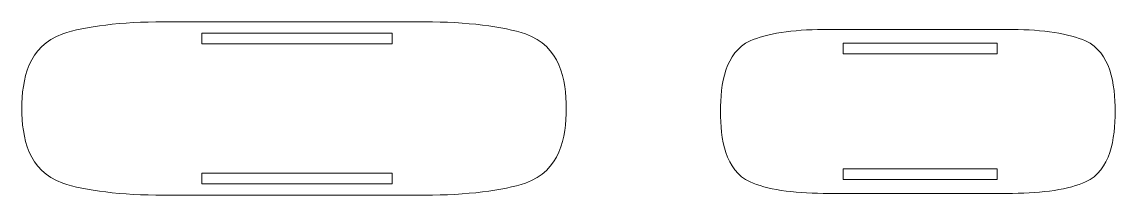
# Model space of a CAD drawing. Header units: centimetres. Extents: x -43 to 259, y -127 to -6.
# Drawn here: x -40.26 to 0.68, y -75.95 to -69.45 of the extents above; entities that cross this region are included whole.
import ezdxf

# ---------------------------------------------------------------- set-up
doc = ezdxf.new("R2010")
doc.units = ezdxf.units.CM
doc.header["$MEASUREMENT"] = 0
doc.layers.add('layer 1', color=7, linetype='Continuous')

msp = doc.modelspace()

# ---------------------------------------------------------------- linework, layer by layer
at = {"layer": 'layer 1', "color": 250, "lineweight": 20}
for points in [[(-40.26086, -72.70143), (-40.26086, -71.62097), (-40.029, -70.35951), (-38.73212, -69.90571), (-38.73212, -69.90571), (-37.91419, -69.61952), (-36.50875, -69.45141), (-34.9584, -69.45144), (-34.9584, -69.45144), (-34.9584, -69.45144), (-25.16605, -69.45165), (-25.16605, -69.45165), (-25.16605, -69.45165), (-23.62069, -69.45168), (-22.21471, -69.62031), (-21.39904, -69.90571), (-21.39904, -69.90571), (-20.10216, -70.35951), (-19.8703, -71.62097), (-19.8703, -72.70143), (-19.8703, -72.70143), (-19.8703, -73.78189), (-20.10216, -75.04335), (-21.39904, -75.49715), (-21.39904, -75.49715), (-22.21471, -75.78255), (-23.62069, -75.95118), (-25.16605, -75.95121), (-25.16605, -75.95121), (-25.16605, -75.95121), (-34.9584, -75.95142), (-34.9584, -75.95142), (-34.9584, -75.95142), (-36.50875, -75.95145), (-37.91419, -75.78334), (-38.73212, -75.49715), (-38.73212, -75.49715), (-40.029, -75.04335), (-40.26086, -73.78189), (-40.26086, -72.70143)], [(-14.09619, -72.81144), (-14.09619, -71.78977), (-13.92812, -70.59696), (-12.98805, -70.16785), (-12.98805, -70.16785), (-12.39515, -69.89723), (-11.37639, -69.73827), (-10.25258, -69.7383), (-10.25258, -69.7383), (-10.25258, -69.7383), (-3.15438, -69.7385), (-3.15438, -69.7385), (-3.15438, -69.7385), (-2.03419, -69.73853), (-1.01503, -69.89798), (-0.42377, -70.16785), (-0.42377, -70.16785), (0.5163, -70.59696), (0.68437, -71.78977), (0.68437, -72.81144), (0.68437, -72.81144), (0.68437, -73.83311), (0.5163, -75.02592), (-0.42377, -75.45503), (-0.42377, -75.45503), (-1.01503, -75.7249), (-2.03419, -75.88435), (-3.15438, -75.88438), (-3.15438, -75.88438), (-3.15438, -75.88438), (-10.25258, -75.88458), (-10.25258, -75.88458), (-10.25258, -75.88458), (-11.37639, -75.88461), (-12.39515, -75.72565), (-12.98805, -75.45503), (-12.98805, -75.45503), (-13.92812, -75.02592), (-14.09619, -73.83311), (-14.09619, -72.81144)]]:
    msp.add_open_spline(points, degree=3, knots=[0, 0, 0, 0, 0.09090909, 0.09090909, 0.09090909, 0.09090909, 0.18181818, 0.18181818, 0.18181818, 0.18181818, 0.27272727, 0.27272727, 0.27272727, 0.27272727, 0.36363636, 0.36363636, 0.36363636, 0.36363636, 0.45454545, 0.45454545, 0.45454545, 0.45454545, 0.54545455, 0.54545455, 0.54545455, 0.54545455, 0.63636364, 0.63636364, 0.63636364, 0.63636364, 0.72727273, 0.72727273, 0.72727273, 0.72727273, 0.81818182, 0.81818182, 0.81818182, 0.81818182, 1, 1, 1, 1], dxfattribs=at)
at = {"layer": 'layer 1', "color": 242, "lineweight": 20}
for points in [[(-33.51455, -69.8792), (-33.51455, -69.8792), (-33.51455, -70.2752), (-33.51455, -70.2752), (-33.51455, -70.2752), (-33.51455, -70.2752), (-26.39805, -70.2752), (-26.39805, -70.2752), (-26.39805, -70.2752), (-26.39805, -70.2752), (-26.39805, -69.8792), (-26.39805, -69.8792), (-26.39805, -69.8792), (-26.39805, -69.8792), (-33.51455, -69.8792), (-33.51455, -69.8792)], [(-9.50668, -70.25729), (-9.50668, -70.25729), (-9.50668, -70.65329), (-9.50668, -70.65329), (-9.50668, -70.65329), (-9.50668, -70.65329), (-3.7277, -70.65329), (-3.7277, -70.65329), (-3.7277, -70.65329), (-3.7277, -70.65329), (-3.7277, -70.25729), (-3.7277, -70.25729), (-3.7277, -70.25729), (-3.7277, -70.25729), (-9.50668, -70.25729), (-9.50668, -70.25729)], [(-33.51455, -75.52366), (-33.51455, -75.52366), (-33.51455, -75.12766), (-33.51455, -75.12766), (-33.51455, -75.12766), (-33.51455, -75.12766), (-26.39805, -75.12766), (-26.39805, -75.12766), (-26.39805, -75.12766), (-26.39805, -75.12766), (-26.39805, -75.52366), (-26.39805, -75.52366), (-26.39805, -75.52366), (-26.39805, -75.52366), (-33.51455, -75.52366), (-33.51455, -75.52366)], [(-9.50668, -75.36381), (-9.50668, -75.36381), (-9.50668, -74.96781), (-9.50668, -74.96781), (-9.50668, -74.96781), (-9.50668, -74.96781), (-3.7277, -74.96781), (-3.7277, -74.96781), (-3.7277, -74.96781), (-3.7277, -74.96781), (-3.7277, -75.36381), (-3.7277, -75.36381), (-3.7277, -75.36381), (-3.7277, -75.36381), (-9.50668, -75.36381), (-9.50668, -75.36381)]]:
    msp.add_open_spline(points, degree=3, knots=[0, 0, 0, 0, 0.2, 0.2, 0.2, 0.2, 0.4, 0.4, 0.4, 0.4, 0.6, 0.6, 0.6, 0.6, 1, 1, 1, 1], dxfattribs=at)

doc.saveas('drawing.dxf')
